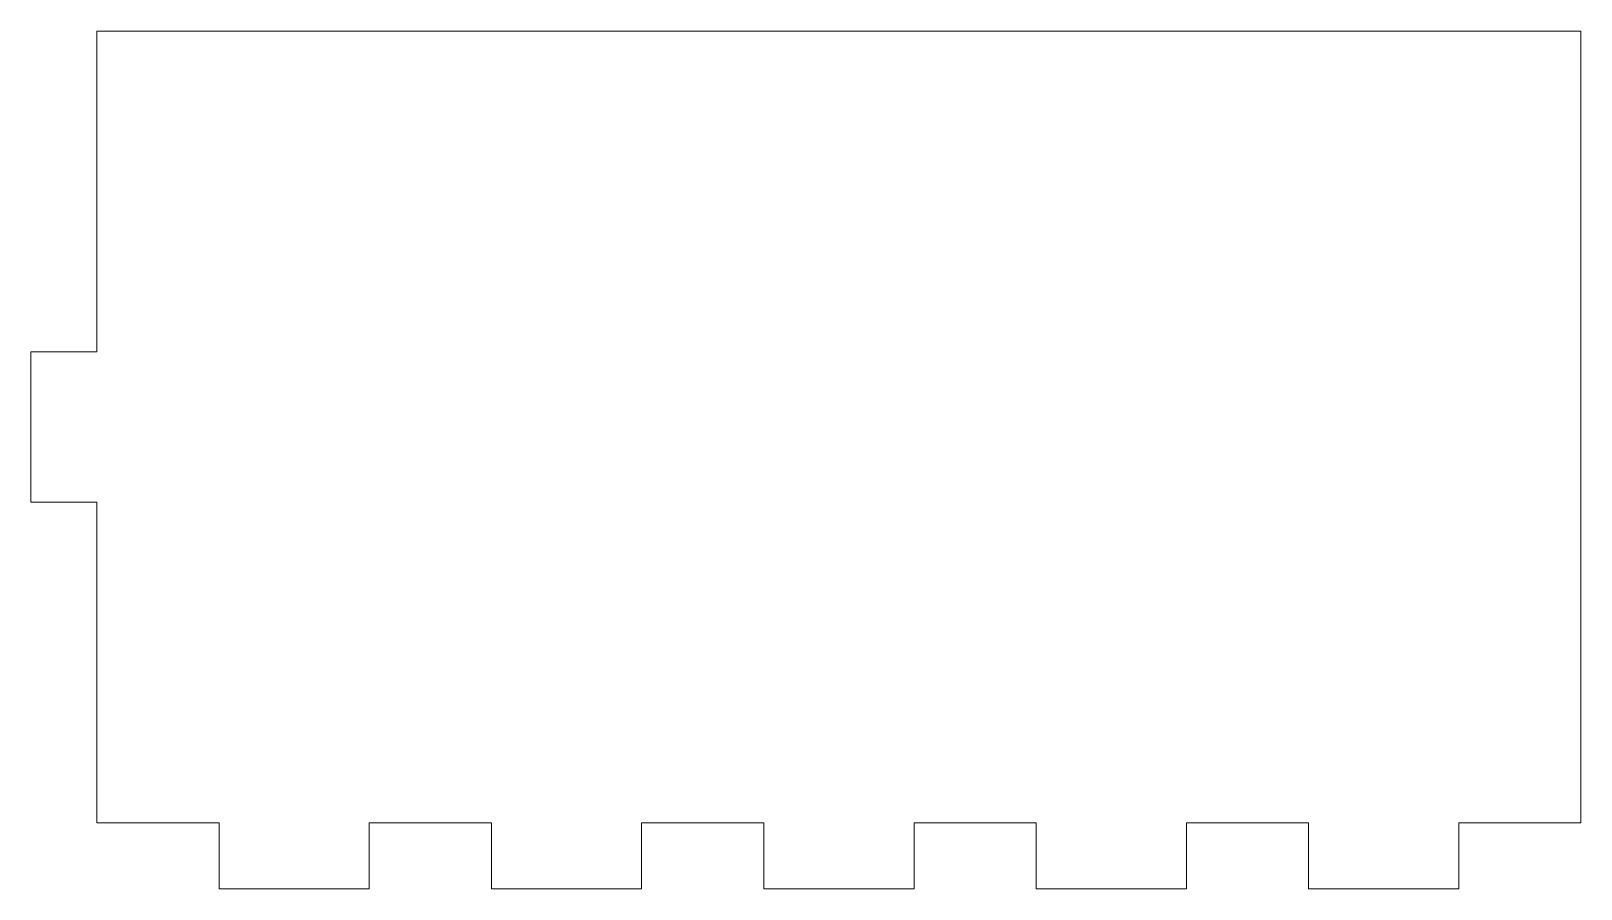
# Model space of a CAD drawing. Header units: millimetres. Extents: x -120.5 to -26.5, y 0.7 to 52.7.
import ezdxf

# ---------------------------------------------------------------- set-up
doc = ezdxf.new("R2010")
doc.units = ezdxf.units.MM

msp = doc.modelspace()

# ---------------------------------------------------------------- linework, layer by layer
at = {"color": 7, "linetype": 'Continuous', "lineweight": 15}
for p, q in [((-26.508, 52.741), (-116.508, 52.741)), ((-116.508, 33.291), (-116.508, 52.741)), ((-26.508, 4.741), (-26.508, 52.741)), ((-120.508, 33.291), (-116.508, 33.291)), ((-120.508, 24.191), (-120.508, 33.291)), ((-120.508, 24.191), (-116.508, 24.191)), ((-116.508, 24.191), (-116.508, 4.741)), ((-109.091, 4.741), (-116.508, 4.741)), ((-109.091, 0.741), (-109.091, 4.741)), ((-99.991, 0.741), (-99.991, 4.741)), ((-92.574, 4.741), (-99.991, 4.741)), ((-92.574, 0.741), (-92.574, 4.741)), ((-83.474, 0.741), (-83.474, 4.741)), ((-76.058, 4.741), (-83.474, 4.741)), ((-76.058, 0.741), (-76.058, 4.741)), ((-66.958, 0.741), (-66.958, 4.741)), ((-59.541, 4.741), (-66.958, 4.741)), ((-59.541, 0.741), (-59.541, 4.741)), ((-50.441, 0.741), (-50.441, 4.741)), ((-43.024, 4.741), (-50.441, 4.741)), ((-43.024, 0.741), (-43.024, 4.741)), ((-33.924, 0.741), (-33.924, 4.741)), ((-33.924, 4.741), (-26.508, 4.741)), ((-99.991, 0.741), (-109.091, 0.741)), ((-83.474, 0.741), (-92.574, 0.741)), ((-66.958, 0.741), (-76.058, 0.741)), ((-50.441, 0.741), (-59.541, 0.741)), ((-33.924, 0.741), (-43.024, 0.741))]:
    msp.add_line(p, q, dxfattribs=at)

doc.saveas('drawing.dxf')
